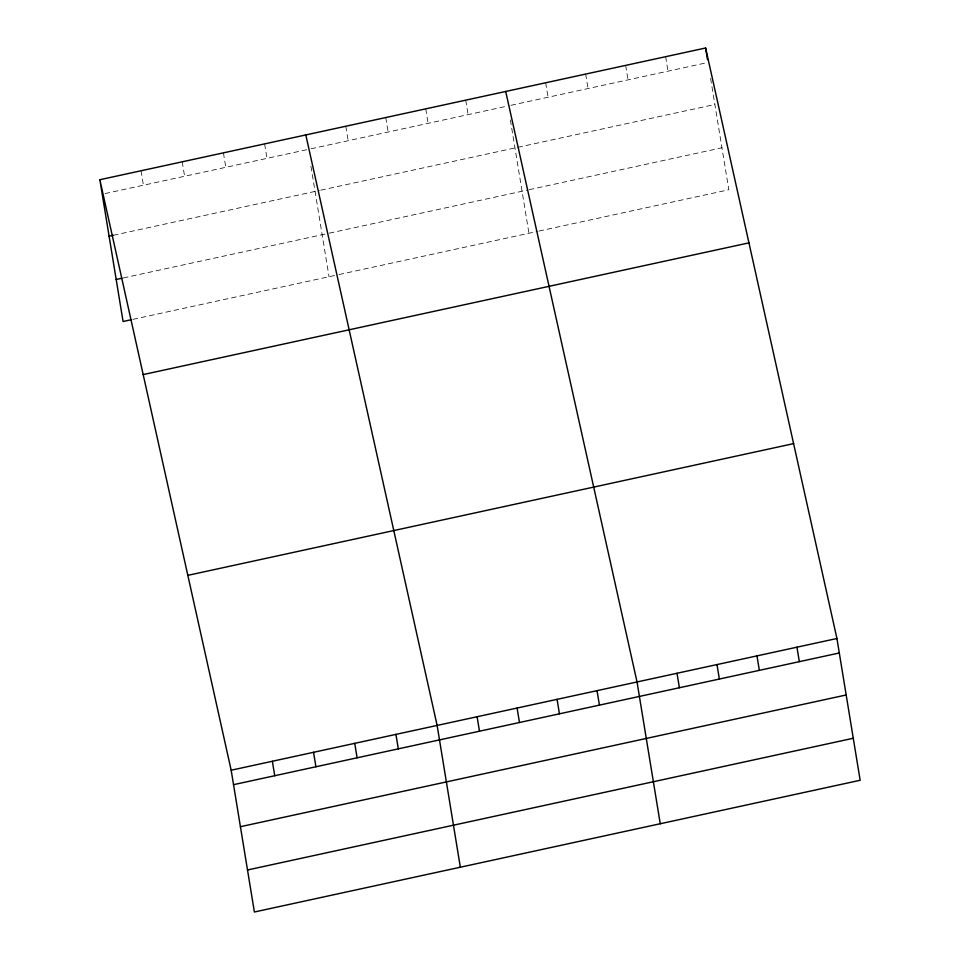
<?xml version="1.0" encoding="UTF-8"?>
<svg xmlns="http://www.w3.org/2000/svg" width="960" height="960" viewBox="0 0 960 960"><rect width="100%" height="100%" fill="white"/><g stroke="black" fill="none" stroke-linecap="round" stroke-linejoin="round"><path stroke-width="0.72" stroke-dasharray="4.8 3.6" d="M105.06 193.572L306.756 149.712M311.04 148.788L506.652 106.248M510.936 105.324L706.56 62.784M113.364 235.284L319.344 190.488M320.772 190.176L714.864 104.484M123.288 277.956L327.864 233.472M329.292 233.16L527.76 189.996M529.188 189.684L721.956 147.768M133.008 319.344L337.596 274.86M339.024 274.548L537.492 231.396M538.92 231.084L728.832 189.78L710.28 76.476M665.64 56.688L668.004 71.16M625.656 65.388L628.02 79.86M585.672 74.076L588.048 88.548M545.688 82.776L548.064 97.248M510.372 119.94L528.936 233.256M465.732 100.164L468.096 114.636M425.748 108.852L428.124 123.324M385.776 117.552L388.14 132.024M345.792 126.24L348.156 140.712M310.932 166.212L329.028 276.72M264.612 143.892L266.988 158.364M223.428 152.856L225.792 167.328M182.232 161.808L184.596 176.28M141.036 170.772L143.412 185.232"/><path stroke-width="1.44" d="M99.852 179.724L705.612 48L836.928 638.496L860.148 780.276L254.388 912L231.168 770.22L99.852 179.724L123.072 321.504L131.592 319.656M109.092 236.208L113.364 235.284M116.184 279.492L121.872 278.256M143.184 374.58L748.956 242.856M187.836 575.352L793.596 443.628M231.168 770.22L836.928 638.496M233.532 784.68L839.304 652.968M240.42 826.704L846.18 694.98M247.5 869.988L853.272 738.264M505.716 91.464L637.032 681.96L660.252 823.74M305.808 134.94L437.124 725.424L460.344 867.216M705.612 48L707.508 59.58M796.956 647.184L799.32 661.656M756.972 655.884L759.348 670.344M716.988 664.572L719.364 679.044M677.016 673.26L679.38 687.732M597.048 690.648L599.424 705.12M557.064 699.348L559.44 713.82M517.092 708.036L519.456 722.508M477.108 716.736L479.472 731.208M395.94 734.388L398.304 748.86M354.744 743.34L357.108 757.812M313.548 752.304L315.924 766.776M272.364 761.256L274.728 775.728"/></g></svg>
